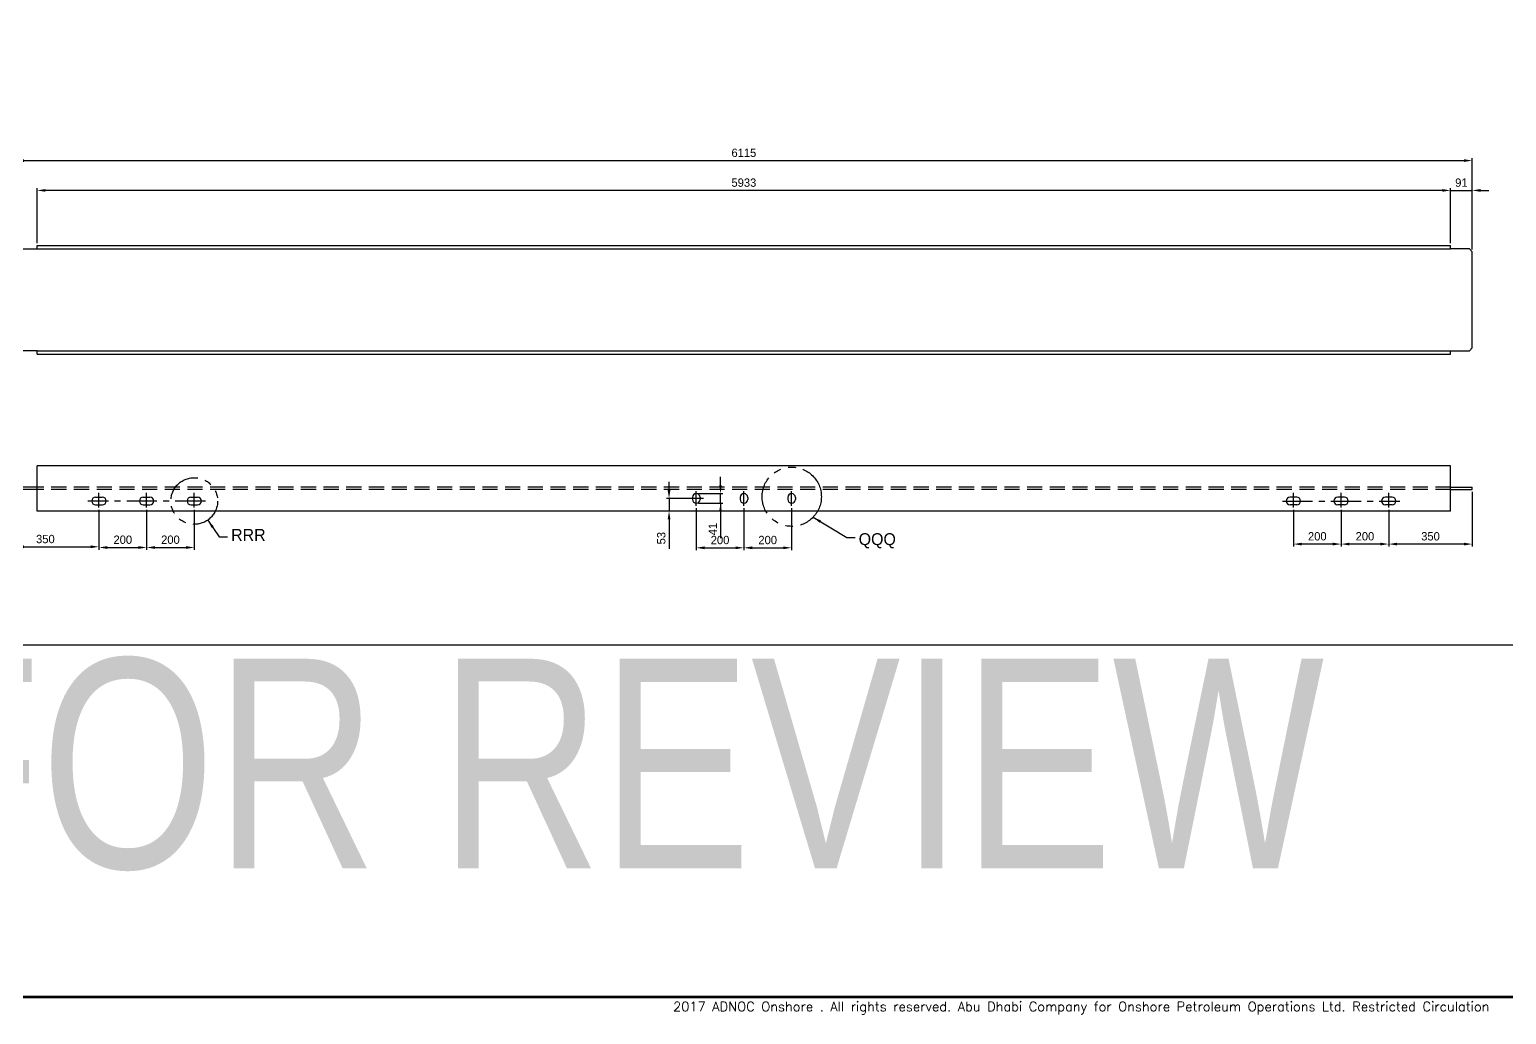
# Model space of a CAD drawing. Header units: millimetres. Extents: x 0 to 16187, y -20471 to 6290.
# Drawn here: x 4325 to 4945, y 1485 to 1898 of the extents above; entities that cross this region are included whole.
import ezdxf
from ezdxf.enums import TextEntityAlignment as Align

# ---------------------------------------------------------------- set-up
doc = ezdxf.new("R2018")
doc.units = ezdxf.units.MM
doc.header["$PDSIZE"] = -1
for name, pattern in [('CENTERX2', [20.32, 12.7, -2.54, 2.54, -2.54]), ('DASHED2', [9.525, 6.35, -3.175]), ('PHANTOM2', [31.75, 15.875, -3.175, 3.175, -3.175, 3.175, -3.175])]:
    doc.linetypes.add(name, pattern=pattern)
doc.layers.add('BORDER1', color=3, linetype='Continuous')
doc.layers.add('BORDER2', color=7, linetype='Continuous')
doc.styles.add('ROMANC', font='ROMANC', dxfattribs={"height": 5})
doc.styles.add('ROMANS', font='ROMANS.shx', dxfattribs={"width": 0.8})
doc.styles.add('ROMANT', font='ROMANT', dxfattribs={"height": 4})
doc.dimstyles.new('AM_ISO', dxfattribs={"dimtxt": 3.5, "dimasz": 3.5, "dimexe": 1, "dimexo": 1, "dimgap": 1.5, "dimtad": 1, "dimdsep": 46, "dimtxsty": 'Standard', "dimcen": 0, "dimclrd": 1, "dimclre": 1, "dimclrt": 1, "dimadec": 0, "dimazin": 2, "dimtp": 0.1, "dimtm": 0.1, "dimtfac": 0.71, "dimtdec": 3, "dimtmove": 0, "dimatfit": 3, "dimfxl": 1, "dimlwd": -1, "dimlwe": -1, "dimarcsym": 1})
doc.dimstyles.new('AM_ISO$7', dxfattribs={"dimtxt": 3.5, "dimasz": 3.5, "dimexe": 1, "dimexo": 1, "dimgap": 1.5, "dimtad": 1, "dimtoh": 1, "dimdsep": 46, "dimtxsty": 'Standard', "dimcen": 0, "dimclrd": 1, "dimclre": 1, "dimclrt": 1, "dimadec": 0, "dimazin": 2, "dimtp": 0.1, "dimtm": 0.1, "dimtfac": 0.71, "dimtdec": 3, "dimtmove": 0, "dimatfit": 3, "dimfxl": 1, "dimlwd": -1, "dimlwe": -1, "dimarcsym": 1})

# ---------------------------------------------------------------- blocks, each defined once
blk = doc.blocks.new('*U609')
at = {"layer": 'BORDER1', "color": 154, "true_color": 0x1859a9, "const_width": 1}
blk.add_lwpolyline([(1.81, 811), (1144, 811), (1144, 0), (0, 0), (0, 811)], close=True, dxfattribs=at)
at = {"layer": 'BORDER2', "color": 154, "true_color": 0x1859a9, "style": 'ROMANS'}
blk.add_text('2017 ADNOC Onshore . All rights reserved. Abu Dhabi Company for Onshore Petroleum Operations Ltd. Restricted Circulation', height=4, dxfattribs=at).set_placement((489.5, -2), align=Align.TOP_CENTER)
at = {"layer": 'BORDER2', "flags": 8}
for tag, height, style, p in [('REV-A', 3.24, 'ROMANS', (986.93, 140.25)), ('RE-A', 8.06, 'ROMANT', (1084.63, 7.17))]:
    blk.add_attdef(tag, text='', height=height, dxfattribs=dict(at, style=style)).set_placement(p, align=Align.CENTER)
at = {"layer": 'BORDER2', "style": 'ROMANS', "width": 3.830216}
blk.add_attdef('DATE-A', text='', height=3.24, dxfattribs=at).set_placement((995.51, 140.25), (1008.51, 140.25), align=Align.FIT)
at = {"layer": 'BORDER2'}
for tag, height, style, p in [('DRN-A', 3.24, 'ROMANS', (1018.38, 140.25)), ('CHD-A', 3.24, 'ROMANS', (1032.35, 140.25)), ('APD-A', 3.24, 'ROMANS', (1046.64, 140.25)), ('CONS_CONT_VEND', 4.2, 'ROMANC', (1061.39, 72.83))]:
    blk.add_attdef(tag, text='', height=height, dxfattribs=dict(at, style=style)).set_placement(p, align=Align.CENTER)
at = {"layer": 'BORDER2', "style": 'ROMANS', "width": 0.8}
for tag, p, height in [('1:X', (997.23, 122.55), 3.5), ('LOC', (1042.74, 122.55), 3.5), ('PROJ_NO', (1118.64, 122.55), 3.5), ('CONS_DRG_NO', (1011, 63), 3)]:
    blk.add_attdef(tag, p, '', height=height, dxfattribs=at)
at = {"layer": 'BORDER2', "lineweight": 30, "width": 0.8, "flags": 104}
blk.add_attdef('COMMENTS-A', text='', height=2.2, dxfattribs=at).set_placement((1055.21, 142.07), align=Align.MIDDLE_LEFT)
at = {"layer": 'BORDER2', "style": 'ROMANS', "width": 0.8}
for tag, p in [('PROJECT_TITLE_1', (1061.07, 55.35)), ('PROJECT_TITLE_2', (1061.07, 49.3))]:
    blk.add_attdef(tag, text='', height=3.5, dxfattribs=at).set_placement(p, align=Align.MIDDLE)
at = {"layer": 'BORDER2', "style": 'ROMANT', "width": 0.8}
for tag, p in [('DRG_TITLE_1', (1061.07, 36.31)), ('DRG_TITLE_2', (1061.07, 28.31)), ('DRG_TITLE_3', (1061.07, 20.31))]:
    blk.add_attdef(tag, text='', height=5, dxfattribs=at).set_placement(p, align=Align.CENTER)
at = {"layer": 'BORDER2', "style": 'ROMANT'}
for tag, p in [('AR', (995, 7.17)), ('PA', (1011.74, 7.17)), ('DC', (1028.45, 7.17)), ('TS', (1120.84, 7.17))]:
    blk.add_attdef(tag, p, '', height=8.06, dxfattribs=at)
for tag, p in [('SRNO', (1074.7, 7.17)), ('SH', (1115.8, 7.18))]:
    blk.add_attdef(tag, text='', height=8.06, dxfattribs=at).set_placement(p, align=Align.RIGHT)
at = {"layer": 'BORDER2', "style": 'ROMANS', "flags": 2}
blk.add_attdef('TB_VERSION', text='', height=2, dxfattribs=at).set_placement((1, -1), align=Align.TOP_LEFT)
blk = doc.blocks.new('*D4936')
at = {"color": 1, "linetype": 'ByBlock'}
for p, q in [((4328.41, 1808.61), (4328.41, 1831.74)), ((4918.23, 1830.74), (4331.91, 1830.74)), ((4921.73, 1808.61), (4921.73, 1831.74))]:
    blk.add_line(p, q, dxfattribs=at)
at = {"color": 1}
for points in [[(4331.91, 1831.32), (4331.91, 1830.16), (4328.41, 1830.74)], [(4918.23, 1830.16), (4918.23, 1831.32), (4921.73, 1830.74)]]:
    blk.add_solid(points, dxfattribs=at)
at = {"layer": 'Defpoints', "color": 0}
for p in [(4328.41, 1830.74), (4328.41, 1807.61), (4921.73, 1807.61)]:
    blk.add_point(p, dxfattribs=at)
at = {"color": 1, "insert": (4625.07, 1833.99), "char_height": 3.5, "attachment_point": 5}
blk.add_mtext('5933', dxfattribs=at)
blk = doc.blocks.new('*D4937')
at = {"color": 1, "linetype": 'ByBlock'}
for p, q in [((4319.34, 1805.96), (4319.34, 1844.26)), ((4322.84, 1843.26), (4927.3, 1843.26)), ((4930.8, 1805.96), (4930.8, 1844.26))]:
    blk.add_line(p, q, dxfattribs=at)
at = {"color": 1}
for points in [[(4322.84, 1843.85), (4322.84, 1842.68), (4319.34, 1843.26)], [(4927.3, 1842.68), (4927.3, 1843.85), (4930.8, 1843.26)]]:
    blk.add_solid(points, dxfattribs=at)
at = {"layer": 'Defpoints', "color": 0}
for p in [(4930.8, 1843.26), (4319.34, 1804.96), (4930.8, 1804.96)]:
    blk.add_point(p, dxfattribs=at)
at = {"color": 1, "insert": (4625.07, 1846.51), "char_height": 3.5, "attachment_point": 5}
blk.add_mtext('6115', dxfattribs=at)
blk = doc.blocks.new('*D4938')
at = {"color": 1, "linetype": 'ByBlock'}
for p, q in [((4918.23, 1830.74), (4914.73, 1830.74)), ((4921.73, 1808.61), (4921.73, 1831.74)), ((4921.73, 1830.74), (4930.8, 1830.74)), ((4930.8, 1805.96), (4930.8, 1831.74)), ((4934.3, 1830.74), (4937.8, 1830.74))]:
    blk.add_line(p, q, dxfattribs=at)
at = {"color": 1}
for points in [[(4918.23, 1830.16), (4918.23, 1831.32), (4921.73, 1830.74)], [(4934.3, 1831.32), (4934.3, 1830.16), (4930.8, 1830.74)]]:
    blk.add_solid(points, dxfattribs=at)
at = {"layer": 'Defpoints', "color": 0}
for p in [(4930.8, 1830.74), (4921.73, 1807.61), (4930.8, 1804.96)]:
    blk.add_point(p, dxfattribs=at)
at = {"color": 1, "insert": (4926.27, 1833.99), "char_height": 3.5, "attachment_point": 5}
blk.add_mtext('91', dxfattribs=at)
blk = doc.blocks.new('*D4954')
at = {"color": 1, "linetype": 'ByBlock'}
for p, q in [((4593.66, 1704.86), (4593.66, 1708.36)), ((4602.47, 1701.36), (4592.66, 1701.36)), ((4593.66, 1701.36), (4593.66, 1696.09)), ((4602.26, 1696.09), (4592.66, 1696.09)), ((4593.66, 1692.59), (4593.66, 1680.26))]:
    blk.add_line(p, q, dxfattribs=at)
at = {"color": 1}
for points in [[(4593.07, 1704.86), (4594.24, 1704.86), (4593.66, 1701.36)], [(4594.24, 1692.59), (4593.07, 1692.59), (4593.66, 1696.09)]]:
    blk.add_solid(points, dxfattribs=at)
at = {"layer": 'Defpoints', "color": 0}
for p in [(4603.47, 1701.36), (4593.66, 1696.09), (4603.26, 1696.09)]:
    blk.add_point(p, dxfattribs=at)
at = {"color": 1, "insert": (4590.41, 1684.68), "char_height": 3.5, "attachment_point": 5, "rotation": 90}
blk.add_mtext('53', dxfattribs=at)
blk = doc.blocks.new('*D4955')
at = {"color": 1, "linetype": 'ByBlock'}
for p, q in [((4615.26, 1706.88), (4615.26, 1710.38)), ((4606.07, 1703.38), (4616.26, 1703.38)), ((4606.07, 1699.33), (4616.26, 1699.33)), ((4615.26, 1699.33), (4615.26, 1703.38)), ((4615.26, 1699.33), (4615.26, 1684.67)), ((4615.26, 1695.83), (4615.26, 1692.33))]:
    blk.add_line(p, q, dxfattribs=at)
at = {"color": 1}
for points in [[(4614.68, 1706.88), (4615.84, 1706.88), (4615.26, 1703.38)], [(4615.84, 1695.83), (4614.68, 1695.83), (4615.26, 1699.33)]]:
    blk.add_solid(points, dxfattribs=at)
at = {"layer": 'Defpoints', "color": 0}
for p in [(4605.07, 1703.38), (4605.07, 1699.33), (4615.26, 1703.38)]:
    blk.add_point(p, dxfattribs=at)
at = {"color": 1, "insert": (4612.01, 1688.5), "char_height": 3.5, "attachment_point": 5, "rotation": 90}
blk.add_mtext('41', dxfattribs=at)
blk = doc.blocks.new('*D4956')
at = {"color": 1, "linetype": 'ByBlock'}
for p, q in [((4930.8, 1704.16), (4930.8, 1681.21)), ((4895.77, 1696.64), (4895.77, 1681.21)), ((4927.3, 1682.21), (4899.27, 1682.21))]:
    blk.add_line(p, q, dxfattribs=at)
at = {"color": 1}
for points in [[(4899.27, 1682.79), (4899.27, 1681.63), (4895.77, 1682.21)], [(4927.3, 1681.63), (4927.3, 1682.79), (4930.8, 1682.21)]]:
    blk.add_solid(points, dxfattribs=at)
at = {"layer": 'Defpoints', "color": 0}
for p in [(4930.8, 1705.16), (4895.77, 1697.64), (4895.77, 1682.21)]:
    blk.add_point(p, dxfattribs=at)
at = {"color": 1, "insert": (4913.29, 1685.46), "char_height": 3.5, "attachment_point": 5}
blk.add_mtext('350', dxfattribs=at)
blk = doc.blocks.new('*D4957')
at = {"color": 1, "linetype": 'ByBlock'}
for p, q in [((4875.77, 1696.64), (4875.77, 1681.21)), ((4895.77, 1696.64), (4895.77, 1681.21)), ((4892.27, 1682.21), (4879.27, 1682.21))]:
    blk.add_line(p, q, dxfattribs=at)
at = {"color": 1}
for points in [[(4879.27, 1682.79), (4879.27, 1681.63), (4875.77, 1682.21)], [(4892.27, 1681.63), (4892.27, 1682.79), (4895.77, 1682.21)]]:
    blk.add_solid(points, dxfattribs=at)
at = {"layer": 'Defpoints', "color": 0}
for p in [(4875.77, 1697.64), (4895.77, 1697.64), (4875.77, 1682.21)]:
    blk.add_point(p, dxfattribs=at)
at = {"color": 1, "insert": (4885.77, 1685.46), "char_height": 3.5, "attachment_point": 5}
blk.add_mtext('200', dxfattribs=at)
blk = doc.blocks.new('*D4958')
at = {"color": 1, "linetype": 'ByBlock'}
for p, q in [((4855.77, 1696.64), (4855.77, 1681.21)), ((4875.77, 1696.64), (4875.77, 1681.21)), ((4872.27, 1682.21), (4859.27, 1682.21))]:
    blk.add_line(p, q, dxfattribs=at)
at = {"color": 1}
for points in [[(4859.27, 1682.79), (4859.27, 1681.63), (4855.77, 1682.21)], [(4872.27, 1681.63), (4872.27, 1682.79), (4875.77, 1682.21)]]:
    blk.add_solid(points, dxfattribs=at)
at = {"layer": 'Defpoints', "color": 0}
for p in [(4855.77, 1697.64), (4875.77, 1697.64), (4855.77, 1682.21)]:
    blk.add_point(p, dxfattribs=at)
at = {"color": 1, "insert": (4865.77, 1685.46), "char_height": 3.5, "attachment_point": 5}
blk.add_mtext('200', dxfattribs=at)
blk = doc.blocks.new('*D4959')
at = {"color": 1, "linetype": 'ByBlock'}
for p, q in [((4319.34, 1704.16), (4319.34, 1680.06)), ((4354.37, 1696.64), (4354.37, 1680.06)), ((4322.84, 1681.06), (4350.87, 1681.06))]:
    blk.add_line(p, q, dxfattribs=at)
at = {"color": 1}
for points in [[(4322.84, 1681.65), (4322.84, 1680.48), (4319.34, 1681.06)], [(4350.87, 1680.48), (4350.87, 1681.65), (4354.37, 1681.06)]]:
    blk.add_solid(points, dxfattribs=at)
at = {"layer": 'Defpoints', "color": 0}
for p in [(4319.34, 1705.16), (4354.37, 1697.64), (4354.37, 1681.06)]:
    blk.add_point(p, dxfattribs=at)
at = {"color": 1, "insert": (4331.87, 1684.31), "char_height": 3.5, "attachment_point": 5}
blk.add_mtext('350', dxfattribs=at)
blk = doc.blocks.new('*D4960')
at = {"color": 1, "linetype": 'ByBlock'}
for p, q in [((4354.37, 1696.64), (4354.37, 1679.77)), ((4374.37, 1696.64), (4374.37, 1679.77)), ((4357.87, 1680.77), (4370.87, 1680.77))]:
    blk.add_line(p, q, dxfattribs=at)
at = {"color": 1}
for points in [[(4357.87, 1681.35), (4357.87, 1680.19), (4354.37, 1680.77)], [(4370.87, 1680.19), (4370.87, 1681.35), (4374.37, 1680.77)]]:
    blk.add_solid(points, dxfattribs=at)
at = {"layer": 'Defpoints', "color": 0}
for p in [(4354.37, 1697.64), (4374.37, 1697.64), (4374.37, 1680.77)]:
    blk.add_point(p, dxfattribs=at)
at = {"color": 1, "insert": (4364.37, 1684.02), "char_height": 3.5, "attachment_point": 5}
blk.add_mtext('200', dxfattribs=at)
blk = doc.blocks.new('*D4961')
at = {"color": 1, "linetype": 'ByBlock'}
for p, q in [((4374.37, 1696.64), (4374.37, 1679.77)), ((4394.37, 1696.64), (4394.37, 1679.77)), ((4377.87, 1680.77), (4390.87, 1680.77))]:
    blk.add_line(p, q, dxfattribs=at)
at = {"color": 1}
for points in [[(4377.87, 1681.35), (4377.87, 1680.19), (4374.37, 1680.77)], [(4390.87, 1680.19), (4390.87, 1681.35), (4394.37, 1680.77)]]:
    blk.add_solid(points, dxfattribs=at)
at = {"layer": 'Defpoints', "color": 0}
for p in [(4374.37, 1697.64), (4394.37, 1697.64), (4394.37, 1680.77)]:
    blk.add_point(p, dxfattribs=at)
at = {"color": 1, "insert": (4384.37, 1684.02), "char_height": 3.5, "attachment_point": 5}
blk.add_mtext('200', dxfattribs=at)
blk = doc.blocks.new('*D4962')
at = {"color": 1, "linetype": 'ByBlock'}
for p, q in [((4605.07, 1697.3), (4605.07, 1679.64)), ((4625.07, 1691.21), (4625.07, 1679.64)), ((4608.57, 1680.64), (4621.57, 1680.64))]:
    blk.add_line(p, q, dxfattribs=at)
at = {"color": 1}
for points in [[(4608.57, 1681.22), (4608.57, 1680.06), (4605.07, 1680.64)], [(4621.57, 1680.06), (4621.57, 1681.22), (4625.07, 1680.64)]]:
    blk.add_solid(points, dxfattribs=at)
at = {"layer": 'Defpoints', "color": 0}
for p in [(4605.07, 1698.3), (4625.07, 1692.21), (4625.07, 1680.64)]:
    blk.add_point(p, dxfattribs=at)
at = {"color": 1, "insert": (4615.07, 1683.89), "char_height": 3.5, "attachment_point": 5}
blk.add_mtext('200', dxfattribs=at)
blk = doc.blocks.new('*D4963')
at = {"color": 1, "linetype": 'ByBlock'}
for p, q in [((4625.07, 1697.3), (4625.07, 1679.64)), ((4645.07, 1697.3), (4645.07, 1679.64)), ((4628.57, 1680.64), (4641.57, 1680.64))]:
    blk.add_line(p, q, dxfattribs=at)
at = {"color": 1}
for points in [[(4628.57, 1681.22), (4628.57, 1680.06), (4625.07, 1680.64)], [(4641.57, 1680.06), (4641.57, 1681.22), (4645.07, 1680.64)]]:
    blk.add_solid(points, dxfattribs=at)
at = {"layer": 'Defpoints', "color": 0}
for p in [(4625.07, 1698.3), (4645.07, 1698.3), (4645.07, 1680.64)]:
    blk.add_point(p, dxfattribs=at)
at = {"color": 1, "insert": (4635.07, 1683.89), "char_height": 3.5, "attachment_point": 5}
blk.add_mtext('200', dxfattribs=at)

msp = doc.modelspace()

# ---------------------------------------------------------------- linework, layer by layer
at = {"color": 7, "linetype": 'Continuous', "lineweight": 25}
for p, q in [((4320.54416, 1806.1636), (4328.41416, 1806.1636)), ((4328.41416, 1806.1636), (4328.41416, 1807.6136)), ((4921.73416, 1806.1636), (4921.73416, 1807.6136)), ((4929.60416, 1806.1636), (4921.73416, 1806.1636)), ((4930.80416, 1764.5636), (4930.80416, 1804.9636)), ((4328.41416, 1763.3636), (4320.54416, 1763.3636)), ((4328.41416, 1761.9136), (4328.41416, 1763.3636)), ((4921.73416, 1761.9136), (4921.73416, 1763.3636)), ((4921.73416, 1763.3636), (4929.60416, 1763.3636))]:
    msp.add_line(p, q, dxfattribs=at)
for p, q in [((4328.41416, 1807.6136), (4921.73416, 1807.6136)), ((4328.41416, 1806.1636), (4921.73416, 1806.1636)), ((4930.80416, 1804.9636), (4929.60416, 1806.1636)), ((4328.41416, 1763.3636), (4921.73416, 1763.3636)), ((4328.41416, 1761.9136), (4921.73416, 1761.9136)), ((4929.60416, 1763.3636), (4930.80416, 1764.5636)), ((4921.73416, 1715.13431), (4328.41416, 1715.13431)), ((4328.41416, 1696.09431), (4328.41416, 1715.13431)), ((4921.73416, 1696.09431), (4921.73416, 1715.13431)), ((4328.41416, 1706.06431), (4319.34416, 1706.06431)), ((4328.41416, 1706.06431), (4319.34416, 1706.06431)), ((4328.41416, 1705.16431), (4319.34416, 1705.16431)), ((4328.41416, 1705.16431), (4319.34416, 1705.16431)), ((4921.73416, 1706.06431), (4930.80416, 1706.06431)), ((4921.73416, 1705.16431), (4930.80416, 1705.16431)), ((4930.80416, 1705.16431), (4930.80416, 1706.06431)), ((4608.13251, 1701.35931), (4602.01581, 1701.35931)), ((4921.73416, 1696.09431), (4328.41416, 1696.09431)), ((4277.18689, 1639.89047), (5256.18689, 1639.89047))]:
    msp.add_line(p, q)
at = {"color": 2, "linetype": 'DASHED2', "lineweight": 25}
for p, q in [((4921.73416, 1706.06431), (4328.41416, 1706.06431)), ((4921.73416, 1705.16431), (4328.41416, 1705.16431))]:
    msp.add_line(p, q, dxfattribs=at)
at = {"color": 3, "linetype": 'CENTERX2', "lineweight": 25}
for p, q in [((4399.03335, 1700.29431), (4349.71497, 1700.29431)), ((4354.37416, 1697.63737), (4354.37416, 1703.73965)), ((4374.37416, 1697.63737), (4374.37416, 1703.73965)), ((4394.37416, 1697.63737), (4394.37416, 1703.73965)), ((4605.07416, 1698.30096), (4605.07416, 1704.41766)), ((4625.07416, 1698.30096), (4625.07416, 1704.41766)), ((4645.07416, 1698.30096), (4645.07416, 1704.41766)), ((4851.11497, 1700.29431), (4900.43335, 1700.29431)), ((4855.77416, 1697.63737), (4855.77416, 1703.73965)), ((4875.77416, 1697.63737), (4875.77416, 1703.73965)), ((4895.77416, 1697.63737), (4895.77416, 1703.73965))]:
    msp.add_line(p, q, dxfattribs=at)
at = {"ltscale": 0.2}
for p, q in [((4352.97416, 1701.89431), (4355.77416, 1701.89431)), ((4352.97416, 1698.69431), (4355.77416, 1698.69431)), ((4372.97416, 1701.89431), (4375.77416, 1701.89431)), ((4372.97416, 1698.69431), (4375.77416, 1698.69431)), ((4392.97416, 1701.89431), (4395.77416, 1701.89431)), ((4392.97416, 1698.69431), (4395.77416, 1698.69431)), ((4603.47416, 1701.78431), (4603.47416, 1700.93431)), ((4606.67416, 1701.78431), (4606.67416, 1700.93431)), ((4623.47416, 1701.78431), (4623.47416, 1700.93431)), ((4626.67416, 1701.78431), (4626.67416, 1700.93431)), ((4643.47416, 1701.78431), (4643.47416, 1700.93431)), ((4646.67416, 1701.78431), (4646.67416, 1700.93431)), ((4857.17416, 1701.89431), (4854.37416, 1701.89431)), ((4857.17416, 1698.69431), (4854.37416, 1698.69431)), ((4877.17416, 1701.89431), (4874.37416, 1701.89431)), ((4877.17416, 1698.69431), (4874.37416, 1698.69431)), ((4897.17416, 1701.89431), (4894.37416, 1701.89431)), ((4897.17416, 1698.69431), (4894.37416, 1698.69431))]:
    msp.add_line(p, q, dxfattribs=at)
at = {"color": 5, "linetype": 'PHANTOM2'}
for centre, radius in [((4645.15432, 1702.08779), 12.44547), ((4394.37416, 1700.29431), 9.80285)]:
    msp.add_circle(centre, radius, dxfattribs=at)
at = {"ltscale": 0.2}
for centre, start, end in [((4352.97416, 1700.29431), 90, 270), ((4355.77416, 1700.29431), 270, 90), ((4372.97416, 1700.29431), 90, 270), ((4375.77416, 1700.29431), 270, 90), ((4392.97416, 1700.29431), 90, 270), ((4395.77416, 1700.29431), 270, 90), ((4605.07416, 1701.78431), 0, 180), ((4605.07416, 1700.93431), 180, 0), ((4625.07416, 1701.78431), 0, 180), ((4625.07416, 1700.93431), 180, 0), ((4645.07416, 1701.78431), 0, 180), ((4645.07416, 1700.93431), 180, 0), ((4854.37416, 1700.29431), 90, 270), ((4857.17416, 1700.29431), 270, 90), ((4874.37416, 1700.29431), 90, 270), ((4877.17416, 1700.29431), 270, 90), ((4894.37416, 1700.29431), 90, 270), ((4897.17416, 1700.29431), 270, 90)]:
    msp.add_arc(centre, 1.6, start, end, dxfattribs=at)

# ---------------------------------------------------------------- block references
at = {"layer": 'BORDER1'}
ref = msp.add_blockref('*U609', (2840.54331, 1491.98256), dxfattribs=at)
lines = msp.add_mtext('\\W0.80000;ISSUED FOR REVIEW\\P', dxfattribs={"layer": 'BORDER2', "insert": (3895.75328, 1634.05699), "char_height": 88, "attachment_point": 1})
ref.add_attrib('COMMENTS-A', '', (3895.75328, 1634.05699), dxfattribs={"flags": 104}).embed_mtext(lines)
msp.add_blockref('*U609', (4277.18689, 1491.98256), dxfattribs=at)

# ---------------------------------------------------------------- texts
at = {"color": 1, "char_height": 5, "width": 5}
for s, insert, attachment_point in [('RRR', (4409.82619, 1683.56539), 7), ('QQQ', (4673.26484, 1686.77606), 1)]:
    msp.add_mtext(s, dxfattribs=dict(at, insert=insert, attachment_point=attachment_point))

# ---------------------------------------------------------------- dimensions: what is measured, and where the dimension line sits
for base, p1, picture, middle in [((4930.80416, 1843.26382), (4319.34416, 1804.9636), '*D4937', (4625.07416, 1846.51382)), ((4930.80416, 1830.74134), (4921.73416, 1807.6136), '*D4938', (4926.26916, 1833.99134))]:
    dim = msp.add_linear_dim(base=base, p1=p1, p2=(4930.80416, 1804.9636), dimstyle='AM_ISO', override={"dimtxt": 3.5, "dimdec": 0, "dimlfac": 10})
    dim.commit()
    dim.dimension.update_dxf_attribs({"geometry": picture, "text_midpoint": middle})
dim = msp.add_linear_dim(base=(4328.41416, 1830.74134), p1=(4921.73416, 1807.6136), p2=(4328.41416, 1807.6136), dimstyle='AM_ISO', override={"dimtxt": 3.5, "dimdec": 0, "dimlfac": 10})
dim.commit()
dim.dimension.update_dxf_attribs({"geometry": '*D4936', "text_midpoint": (4625.07416, 1830.74134), "dimtype": 160})
for base, p1, p2, angle, picture, middle in [((4354.37416, 1681.0625), (4319.34416, 1705.16431), (4354.37416, 1697.63737), 0, '*D4959', (4331.87416, 1681.0625)), ((4615.2603308257, 1703.3843069486), (4605.0741595341, 1699.3343069486), (4605.0741595341, 1703.3843069486), 90, '*D4955', (4615.2603308257, 1688.5009736153)), ((4895.77416, 1682.20913), (4930.80416, 1705.16431), (4895.77416, 1697.63737), 180, '*D4956', (4913.28916, 1682.20913)), ((4625.07416, 1680.63974), (4605.07416, 1698.30096), (4625.07416, 1692.21468), 0, '*D4962', (4615.07416, 1680.63974)), ((4645.07416, 1680.63974), (4625.07416, 1698.30096), (4645.07416, 1698.30096), 0, '*D4963', (4635.07416, 1680.63974)), ((4875.77416, 1682.20913), (4895.77416, 1697.63737), (4875.77416, 1697.63737), 180, '*D4957', (4885.77416, 1682.20913))]:
    dim = msp.add_linear_dim(base=base, p1=p1, p2=p2, angle=angle, dimstyle='AM_ISO', override={"dimtxt": 3.5, "dimdec": 0, "dimlfac": 10})
    dim.commit()
    dim.dimension.update_dxf_attribs({"geometry": picture, "text_midpoint": middle, "dimtype": 160})
for base, p1, p2, angle, picture, middle in [((4593.65682, 1696.09431), (4603.47416, 1701.35931), (4603.25869, 1696.09431), 90, '*D4954', (4590.40682, 1684.67764)), ((4374.37416, 1680.77084), (4354.37416, 1697.63737), (4374.37416, 1697.63737), 0, '*D4960', (4364.37416, 1684.02084)), ((4394.37416, 1680.77084), (4374.37416, 1697.63737), (4394.37416, 1697.63737), 0, '*D4961', (4384.37416, 1684.02084)), ((4855.77416, 1682.20913), (4875.77416, 1697.63737), (4855.77416, 1697.63737), 180, '*D4958', (4865.77416, 1685.45913))]:
    dim = msp.add_linear_dim(base=base, p1=p1, p2=p2, angle=angle, dimstyle='AM_ISO', override={"dimtxt": 3.5, "dimdec": 0, "dimlfac": 10})
    dim.commit()
    dim.dimension.update_dxf_attribs({"geometry": picture, "text_midpoint": middle})

# ---------------------------------------------------------------- leaders
at = {"annotation_type": 0, "has_hookline": 1, "hookline_direction": 0, "text_width": 13.33333}
for points in [[(4654.1321, 1693.46867), (4668.26484, 1685.02606), (4671.76484, 1685.02606)], [(4400.06553, 1692.31282), (4404.82619, 1685.31539), (4408.32619, 1685.31539)]]:
    msp.add_leader(points, dimstyle='AM_ISO$7', override={"dimgap": 1.5, "dimtad": 0}, dxfattribs=at)

doc.saveas('drawing.dxf')
